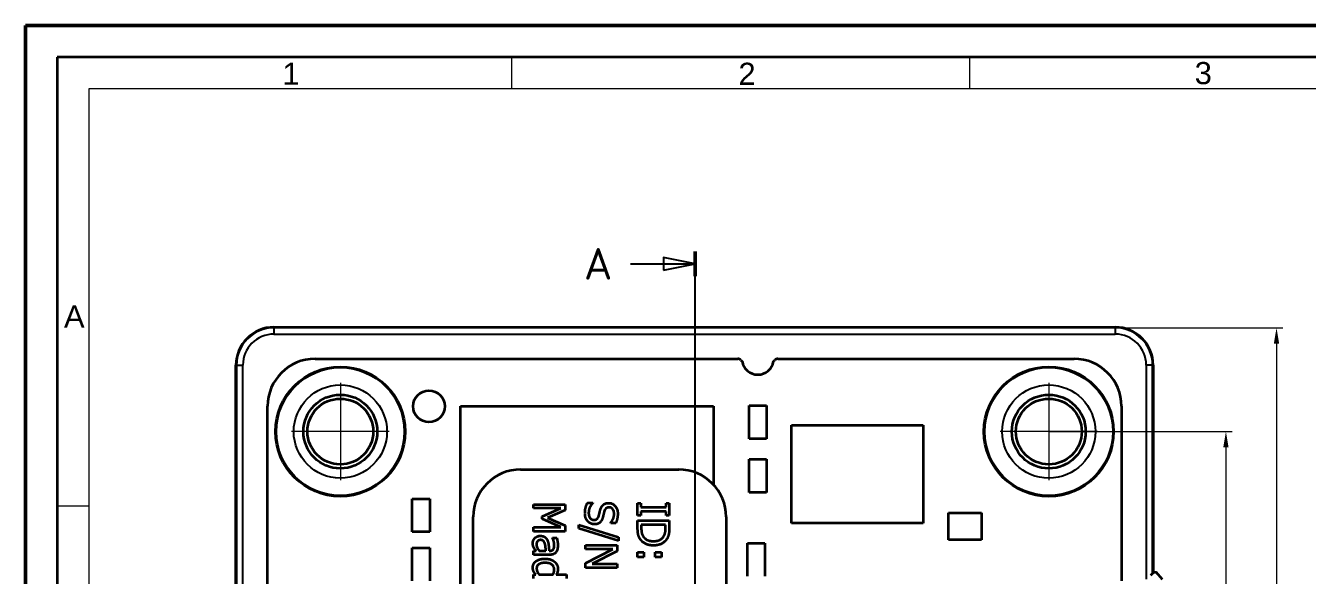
# Model space of a CAD drawing. Header units: millimetres. Extents: x 0 to 119, y 0 to 84.
# Drawn here: x 0 to 40.53, y 66.62 to 84 of the extents above; entities that cross this region are included whole.
import ezdxf

# ---------------------------------------------------------------- set-up
doc = ezdxf.new("R2010")
doc.units = ezdxf.units.MM
doc.header["$LTSCALE"] = 0.2
doc.layers.get('0').update_dxf_attribs({"lineweight": 25})
for name, color, linetype, lineweight in [('001', 7, 'Continuous', 50), ('Bemaßung (ISO)', 7, 'Continuous', 18), ('Mittelpunktmarkierung (ISO)', 7, 'Continuous', 18), ('Schnittlinie (ISO)', 7, 'Continuous', 25), ('Sichtbar (ISO)', 7, 'Continuous', 35), ('Sichtbar schmal (ISO)', 7, 'Continuous', 25)]:
    doc.layers.add(name, color=color, linetype=linetype, lineweight=lineweight)
doc.layers.add('Symbole(DIN)', color=3, linetype='Continuous', lineweight=25, true_color=0x00ff00)
doc.styles.add('Aktuell-DIN', font='arial.ttf')
doc.styles.add('Bezeichnungstext (DIN)', font='isocpeur.ttf')
doc.styles.add('Notiztext (DIN)', font='isocpeur.ttf')
doc.dimstyles.new('Standard (DIN)', dxfattribs={"dimscale": 0.2, "dimtxt": 3.5, "dimasz": 2.5, "dimexe": 1, "dimexo": 0, "dimgap": 0.7, "dimtad": 1, "dimtoh": 1, "dimrnd": 1e-08, "dimtxsty": 'Notiztext (DIN)', "dimcen": 0.09, "dimdle": 10, "dimclrd": 256, "dimclre": 256, "dimclrt": 256, "dimazin": 2, "dimtfac": 0.514286, "dimtdec": 4, "dimtmove": 0, "dimatfit": 3, "dimfxl": 1, "dimtolj": 1, "dimlwd": -1, "dimlwe": -1, "dimarcsym": 0})

# ---------------------------------------------------------------- blocks, each defined once
blk = doc.blocks.new('*D23')
at = {"layer": 'Bemaßung (ISO)', "transparency": 16777216}
for p, q in [((32.351, 71.163), (38.151, 71.163)), ((37.951, 70.663), (37.951, 49.263)), ((32.351, 48.763), (38.151, 48.763))]:
    blk.add_line(p, q, dxfattribs=at)
for points in [[(37.867, 70.663), (38.034, 70.663), (37.951, 71.163)], [(37.867, 49.263), (38.034, 49.263), (37.951, 48.763)]]:
    blk.add_solid(points, dxfattribs=at)
at = {"layer": 'Defpoints', "color": 0, "transparency": 16777216}
for p in [(32.351, 71.163), (32.351, 48.763), (37.951, 48.763)]:
    blk.add_point(p, dxfattribs=at)
at = {"layer": 'Bemaßung (ISO)', "transparency": 16777216, "insert": (36.971, 59.144), "char_height": 0.7, "attachment_point": 1, "rotation": 90, "style": 'Notiztext (DIN)'}
blk.add_mtext('\\A1;22,4', dxfattribs=at)
blk = doc.blocks.new('*D24')
at = {"layer": 'Bemaßung (ISO)', "transparency": 16777216}
for p, q in [((34.451, 74.444), (39.751, 74.444)), ((39.551, 73.944), (39.551, 45.981)), ((33.936, 45.481), (39.751, 45.481))]:
    blk.add_line(p, q, dxfattribs=at)
for points in [[(39.467, 73.944), (39.634, 73.944), (39.551, 74.444)], [(39.467, 45.981), (39.634, 45.981), (39.551, 45.481)]]:
    blk.add_solid(points, dxfattribs=at)
at = {"layer": 'Defpoints', "color": 0, "transparency": 16777216}
for p in [(34.451, 74.444), (33.936, 45.481), (39.551, 45.481)]:
    blk.add_point(p, dxfattribs=at)
at = {"layer": 'Bemaßung (ISO)', "transparency": 16777216, "insert": (38.711, 59.547), "char_height": 0.7, "attachment_point": 1, "rotation": 90, "style": 'Notiztext (DIN)'}
blk.add_mtext('\\A1;29', dxfattribs=at)
blk = doc.blocks.new('2DTransSchnitt0')
at = {"layer": 'Schnittlinie (ISO)', "linetype": 'Continuous'}
for p, q in [((105.83, 382.33), (100.83, 383.33)), ((100.83, 383.33), (100.83, 381.33)), ((105.83, 261.59), (105.83, 384.3)), ((95.64, 382.33), (100.83, 382.33)), ((100.83, 382.33), (105.83, 382.33)), ((100.83, 381.33), (105.83, 382.33)), ((161.75, 261.56), (105.83, 261.59)), ((161.75, 189.75), (161.75, 261.56)), ((161.75, 191.58), (156.75, 192.58)), ((156.75, 192.58), (156.75, 190.58)), ((151.59, 191.58), (156.75, 191.58)), ((156.75, 191.58), (161.75, 191.58)), ((156.75, 190.58), (161.75, 191.58))]:
    blk.add_line(p, q, dxfattribs=at)
at = {"layer": 'Schnittlinie (ISO)', "linetype": 'Continuous', "lineweight": 50}
for p, q in [((105.83, 380.36), (105.83, 384.3)), ((105.83, 261.59), (105.83, 265.53)), ((109.62, 261.59), (105.83, 261.59)), ((161.75, 261.56), (157.96, 261.56)), ((161.75, 257.88), (161.75, 261.56)), ((161.75, 189.75), (161.75, 193.42))]:
    blk.add_line(p, q, dxfattribs=at)
at = {"layer": 'Schnittlinie (ISO)', "linetype": 'Continuous', "flags": 128}
for points in [[(100.83, 381.33), (105.83, 382.33), (100.83, 383.33), (100.83, 381.33)], [(156.75, 190.58), (161.75, 191.58), (156.75, 192.58), (156.75, 190.58)]]:
    blk.add_lwpolyline(points, dxfattribs=at)
at = {"layer": 'Schnittlinie (ISO)'}
for points in [[(100.83, 381.33), (105.83, 382.33), (100.83, 383.33), (100.83, 381.33)], [(156.75, 190.58), (161.75, 191.58), (156.75, 192.58), (156.75, 190.58)]]:
    blk.add_solid(points, dxfattribs=at)
at = {"layer": 'Schnittlinie (ISO)', "char_height": 5, "attachment_point": 7, "line_spacing_factor": 0.25, "style": 'Bezeichnungstext (DIN)'}
for insert in [(88.26, 379.83), (144.19, 189.08)]:
    blk.add_mtext('A', dxfattribs=dict(at, insert=insert))
blk = doc.blocks.new('Ränder Basler-A2')
at = {"layer": '001'}
for p, q in [((0, 0), (0, 420)), ((0, 420), (594, 420))]:
    blk.add_line(p, q, dxfattribs=at)
at = {"layer": '001', "color": 7, "linetype": 'Continuous', "lineweight": 35}
for p, q in [((589, 415), (5, 415)), ((5, 415), (5, 5))]:
    blk.add_line(p, q, dxfattribs=at)
at = {"layer": '001', "color": 7, "linetype": 'Continuous', "lineweight": 18}
for p, q in [((76.87, 410), (76.87, 415)), ((149.25, 410), (149.25, 415)), ((584, 410), (10, 410)), ((10, 410), (10, 10)), ((5, 344.07), (10, 344.07))]:
    blk.add_line(p, q, dxfattribs=at)
at = {"layer": 'Symbole(DIN)', "color": 250, "true_color": 0x3f3f3f, "char_height": 3.5, "attachment_point": 4, "style": 'Aktuell-DIN'}
for s, insert in [('\\fArial|b0|i0;1', (40.6, 412.4)), ('\\fArial|b0|i0;2', (112.69, 412.38)), ('\\fArial|b0|i0;3', (184.82, 412.47)), ('\\fArial|b0|i0;A', (6.06, 374))]:
    blk.add_mtext(s, dxfattribs=dict(at, insert=insert))

msp = doc.modelspace()

# ---------------------------------------------------------------- linework, layer by layer
at = {"layer": 'Mittelpunktmarkierung (ISO)', "linetype": 'Continuous'}
for p, q in [((9.9506, 72.7025), (9.9506, 69.6225)), ((32.3506, 72.7025), (32.3506, 69.6225)), ((11.4906, 71.1625), (8.4106, 71.1625)), ((33.8906, 71.1625), (30.8106, 71.1625))]:
    msp.add_line(p, q, dxfattribs=at)
at = {"layer": 'Sichtbar (ISO)'}
for p, q in [((7.8506, 74.4625), (34.4506, 74.4625)), ((9.1506, 73.4625), (22.5156, 73.4625)), ((23.7857, 73.4625), (33.1506, 73.4625)), ((6.6506, 46.6625), (6.6506, 73.2625)), ((35.6506, 73.2625), (35.6506, 66.6888)), ((7.6506, 47.9625), (7.6506, 71.9625)), ((13.7506, 63.9625), (13.7506, 71.9625)), ((13.7506, 71.9625), (21.7506, 71.9625)), ((21.7506, 71.9625), (21.7506, 69.4823)), ((22.8756, 70.9375), (22.8756, 71.9875)), ((22.8756, 71.9875), (23.4256, 71.9875)), ((23.4256, 71.9875), (23.4256, 70.9375)), ((34.6506, 71.9625), (34.6506, 66.4375)), ((24.2206, 68.2625), (24.2206, 71.3625)), ((24.2206, 71.3625), (28.3806, 71.3625)), ((28.3806, 71.3625), (28.3806, 68.2625)), ((23.4256, 70.9375), (22.8756, 70.9375)), ((22.8756, 70.2875), (23.4256, 70.2875)), ((22.8756, 69.2375), (22.8756, 70.2875)), ((23.4256, 70.2875), (23.4256, 69.2375)), ((15.6506, 69.9625), (20.6506, 69.9625)), ((12.2256, 67.9875), (12.2256, 69.0375)), ((12.2256, 69.0375), (12.7756, 69.0375)), ((12.7756, 69.0375), (12.7756, 67.9875)), ((17.7641, 68.9106), (17.9311, 68.9106)), ((17.9311, 68.9106), (17.9311, 68.9009)), ((19.3506, 68.5128), (19.3506, 68.9001)), ((19.3506, 68.9001), (19.4528, 68.9001)), ((19.4528, 68.9001), (19.4528, 68.7729)), ((20.2485, 68.7729), (20.2485, 68.9001)), ((20.2485, 68.9001), (20.3506, 68.9001)), ((20.3506, 68.9001), (20.3506, 68.5128)), ((23.4256, 69.2375), (22.8756, 69.2375)), ((16.0577, 68.7372), (16.0577, 68.8612)), ((16.0577, 68.8612), (17.0577, 68.8612)), ((16.9191, 68.7372), (16.0577, 68.7372)), ((16.3332, 68.4787), (16.9191, 68.7372)), ((17.0577, 68.6797), (16.501, 68.4301)), ((17.0577, 68.8612), (17.0577, 68.6797)), ((19.4528, 68.5128), (19.3506, 68.5128)), ((19.4528, 68.7729), (20.2485, 68.7729)), ((20.2485, 68.64), (19.4528, 68.64)), ((19.4528, 68.64), (19.4528, 68.5128)), ((20.2485, 68.5128), (20.2485, 68.64)), ((20.3506, 68.5128), (20.2485, 68.5128)), ((29.1756, 68.5875), (30.2256, 68.5875)), ((29.1756, 67.7375), (29.1756, 68.5875)), ((30.2256, 68.5875), (30.2256, 67.7375)), ((14.1506, 51.4625), (14.1506, 68.4625)), ((16.0577, 68.0038), (16.0577, 68.1367)), ((16.0577, 68.1367), (16.9191, 68.1367)), ((16.3332, 68.3977), (16.3332, 68.4787)), ((16.9191, 68.1367), (16.3332, 68.3977)), ((16.501, 68.4301), (17.0577, 68.1886)), ((17.0577, 68.1886), (17.0577, 68.0038)), ((17.487, 68.0995), (17.487, 68.2129)), ((17.487, 68.2129), (18.7487, 67.8231)), ((18.7487, 67.7081), (17.487, 68.0995)), ((18.4983, 68.2696), (18.4983, 68.2794)), ((18.6572, 68.2696), (18.4983, 68.2696)), ((19.3506, 68.1181), (19.3506, 68.3482)), ((19.3506, 68.3482), (20.3506, 68.3482)), ((19.4657, 68.2153), (19.4657, 68.114)), ((20.2356, 68.2153), (19.4657, 68.2153)), ((20.2356, 68.114), (20.2356, 68.2153)), ((20.3506, 68.3482), (20.3506, 68.1205)), ((22.1506, 68.4625), (22.1506, 51.4625)), ((28.3806, 68.2625), (24.2206, 68.2625)), ((12.7756, 67.9875), (12.2256, 67.9875)), ((17.0577, 68.0038), (16.0577, 68.0038)), ((16.6631, 67.8037), (16.7919, 67.8037)), ((16.6631, 67.7964), (16.6631, 67.8037)), ((18.7487, 67.8231), (18.7487, 67.7081)), ((30.2256, 67.7375), (29.1756, 67.7375)), ((12.2256, 67.4875), (12.7756, 67.4875)), ((12.2256, 66.4375), (12.2256, 67.4875)), ((12.7756, 67.4875), (12.7756, 66.4375)), ((16.0577, 67.2664), (16.0577, 67.3928)), ((16.0577, 67.3928), (16.1371, 67.3928)), ((16.2425, 67.3928), (16.4507, 67.3928)), ((16.5512, 67.3928), (16.5755, 67.3928)), ((17.7042, 67.4455), (17.7042, 67.5695)), ((17.7042, 67.5695), (18.7042, 67.5695)), ((17.7042, 67.003), (18.5664, 67.4455)), ((18.5664, 67.4455), (17.7042, 67.4455)), ((18.7042, 67.3807), (17.9124, 66.9779)), ((18.7042, 67.5695), (18.7042, 67.3807)), ((19.3506, 67.1935), (19.3506, 67.3539)), ((19.3506, 67.3539), (19.5419, 67.3539)), ((19.5419, 67.3539), (19.5419, 67.1935)), ((19.9098, 67.1935), (19.9098, 67.3539)), ((19.9098, 67.3539), (20.1011, 67.3539)), ((20.1011, 67.3539), (20.1011, 67.1935)), ((22.8256, 66.5875), (22.8256, 67.6375)), ((22.8256, 67.6375), (23.3756, 67.6375)), ((23.3756, 67.6375), (23.3756, 66.5875)), ((16.5707, 67.2664), (16.0577, 67.2664)), ((17.7042, 66.8539), (17.7042, 67.003)), ((17.9124, 66.9779), (18.7042, 66.9779)), ((18.7042, 66.9779), (18.7042, 66.8539)), ((19.5419, 67.1935), (19.3506, 67.1935)), ((20.1011, 67.1935), (19.9098, 67.1935)), ((16.0577, 66.5119), (16.0577, 66.6384)), ((16.0577, 66.6384), (16.1339, 66.6384)), ((16.24, 66.6384), (16.6736, 66.6384)), ((16.7781, 66.6384), (17.1023, 66.6384)), ((17.1023, 66.6384), (17.1023, 66.5119)), ((18.7042, 66.8539), (17.7042, 66.8539)), ((35.6772, 66.7125), (35.5682, 66.6151)), ((35.6772, 66.7125), (35.7494, 66.7125)), ((35.9506, 66.4875), (35.7494, 66.7125))]:
    msp.add_line(p, q, dxfattribs=at)
for centre, radius in [((9.9506, 71.1625), 2.05), ((32.3506, 71.1625), 2.05), ((9.9506, 71.1625), 1.166), ((9.9506, 71.1625), 1.04), ((12.7506, 71.9625), 0.5), ((32.3506, 71.1625), 1.166), ((32.3506, 71.1625), 1.04)]:
    msp.add_circle(centre, radius, dxfattribs=at)
for centre, radius, start, end in [((7.8506, 73.2625), 1.2, 90, 180), ((34.4506, 73.2625), 1.2, 0, 90), ((9.1506, 71.9625), 1.5, 90, 180), ((22.5156, 73.3125), 0.15, 46.96191, 90.0001), ((23.71, 74.5916), 1.6, 226.96243, 228.81198), ((23.1506, 73.4625), 0.5, 188.62681, 351.37319), ((22.5913, 74.5916), 1.6, 311.18802, 313.03757), ((23.7857, 73.3125), 0.15, 89.9999, 133.03809), ((33.1506, 71.9625), 1.5, 0, 90), ((15.6506, 68.4625), 1.5, 90, 180), ((20.6506, 68.4625), 1.5, 0, 90)]:
    msp.add_arc(centre, radius, start, end, dxfattribs=at)
for points in [[(17.6863, 68.5824), (17.6863, 68.691), (17.7317, 68.8434), (17.7641, 68.9106)], [(17.9311, 68.9009), (17.8695, 68.8353), (17.8014, 68.6692), (17.8014, 68.5922)], [(18.2552, 68.8385), (18.2885, 68.8693), (18.3776, 68.9034), (18.4359, 68.9034)], [(18.4359, 68.9034), (18.5575, 68.9034), (18.722, 68.7137), (18.722, 68.567)], [(17.7771, 68.3215), (17.7333, 68.3693), (17.6863, 68.4909), (17.6863, 68.5824)], [(17.8014, 68.5922), (17.8014, 68.482), (17.893, 68.3693), (17.9684, 68.3693)], [(17.9684, 68.3693), (18.0283, 68.3693), (18.1029, 68.4285), (18.1215, 68.4925)], [(18.1215, 68.4925), (18.1345, 68.5387), (18.1523, 68.6157), (18.1669, 68.6732)], [(18.1669, 68.6732), (18.1807, 68.7251), (18.222, 68.8069), (18.2552, 68.8385)], [(18.2941, 68.6343), (18.2828, 68.5922), (18.2536, 68.4698), (18.2415, 68.4293)], [(18.4497, 68.7648), (18.3865, 68.7648), (18.3111, 68.6975), (18.2941, 68.6343)], [(18.6069, 68.5581), (18.6069, 68.6505), (18.5202, 68.7648), (18.4497, 68.7648)], [(18.4983, 68.2794), (18.5421, 68.3272), (18.6069, 68.4763), (18.6069, 68.5581)], [(18.722, 68.567), (18.722, 68.4828), (18.6888, 68.3337), (18.6572, 68.2696)], [(17.9894, 68.2307), (17.9303, 68.2307), (17.8168, 68.2786), (17.7771, 68.3215)], [(18.2415, 68.4293), (18.2098, 68.3264), (18.0826, 68.2307), (17.9894, 68.2307)], [(19.4309, 67.764), (19.3831, 67.8401), (19.3506, 67.9965), (19.3506, 68.1181)], [(19.4657, 68.114), (19.4657, 68.0257), (19.4941, 67.892), (19.5322, 67.8377)], [(20.1756, 67.8499), (20.2072, 67.9034), (20.2356, 68.0241), (20.2356, 68.114)], [(20.3506, 68.1205), (20.3506, 67.9795), (20.3085, 67.8191), (20.2712, 67.7623)], [(16.0366, 67.6367), (16.0366, 67.6829), (16.0715, 67.7664), (16.1031, 67.798)], [(16.1031, 67.798), (16.1339, 67.828), (16.2246, 67.8645), (16.2749, 67.8645)], [(16.2838, 67.734), (16.219, 67.734), (16.1533, 67.6611), (16.1533, 67.5914)], [(16.2749, 67.8645), (16.3527, 67.8645), (16.4629, 67.7988), (16.4945, 67.7275)], [(16.4199, 67.6181), (16.4045, 67.6683), (16.3405, 67.734), (16.2838, 67.734)], [(16.4945, 67.7275), (16.5237, 67.6643), (16.5455, 67.4925), (16.5512, 67.3928)], [(16.7141, 67.5752), (16.7141, 67.6189), (16.6882, 67.7372), (16.6631, 67.7964)], [(16.7919, 67.8037), (16.8016, 67.7688), (16.8259, 67.6384), (16.8259, 67.5743)], [(19.8498, 67.5598), (19.7129, 67.5598), (19.4925, 67.6708), (19.4309, 67.764)], [(19.5322, 67.8377), (19.5792, 67.768), (19.7348, 67.6983), (19.8515, 67.6983)], [(20.2712, 67.7623), (20.2072, 67.6659), (19.9957, 67.5598), (19.8498, 67.5598)], [(19.8515, 67.6983), (19.9665, 67.6983), (20.1294, 67.7745), (20.1756, 67.8499)], [(16.0731, 67.4844), (16.0553, 67.5176), (16.0366, 67.58), (16.0366, 67.6367)], [(16.1371, 67.3928), (16.1258, 67.4082), (16.0853, 67.4601), (16.0731, 67.4844)], [(16.1533, 67.5914), (16.1533, 67.5322), (16.2044, 67.435), (16.2425, 67.3928)], [(16.4507, 67.3928), (16.4467, 67.4382), (16.4329, 67.5752), (16.4199, 67.6181)], [(16.77, 67.3482), (16.7392, 67.3069), (16.6412, 67.2664), (16.5707, 67.2664)], [(16.5755, 67.3928), (16.6193, 67.3928), (16.6736, 67.4196), (16.689, 67.4439)], [(16.689, 67.4439), (16.7044, 67.4682), (16.7141, 67.5379), (16.7141, 67.5752)], [(16.8259, 67.5743), (16.8259, 67.4965), (16.8016, 67.3904), (16.77, 67.3482)], [(16.0366, 66.862), (16.0366, 66.9236), (16.0877, 67.0273), (16.1371, 67.0638)], [(16.1371, 67.0638), (16.1866, 67.1003), (16.3324, 67.1408), (16.4272, 67.1408)], [(16.4297, 67.0103), (16.2968, 67.0103), (16.1566, 66.926), (16.1566, 66.8328)], [(16.4272, 67.1408), (16.5261, 67.1408), (16.6703, 67.0897), (16.7246, 67.0452)], [(16.7133, 66.8029), (16.7133, 66.9001), (16.5674, 67.0103), (16.4297, 67.0103)], [(16.7246, 67.0452), (16.7733, 67.0038), (16.8292, 66.888), (16.8292, 66.8239)], [(16.0634, 66.7397), (16.0504, 66.7664), (16.0366, 66.8239), (16.0366, 66.862)], [(16.1339, 66.6384), (16.1096, 66.6675), (16.0772, 66.7105), (16.0634, 66.7397)], [(16.1566, 66.8328), (16.1566, 66.7834), (16.2019, 66.6829), (16.24, 66.6384)], [(16.6736, 66.6384), (16.6963, 66.6854), (16.7133, 66.7599), (16.7133, 66.8029)], [(16.8292, 66.8239), (16.8292, 66.768), (16.8041, 66.6846), (16.7781, 66.6384)]]:
    msp.add_open_spline(points, degree=2, dxfattribs=at)
at = {"layer": 'Sichtbar schmal (ISO)'}
for p, q in [((7.8506, 74.4625), (7.8506, 74.444)), ((7.8506, 74.444), (7.8506, 74.2441)), ((34.4506, 74.444), (7.8506, 74.444)), ((7.8506, 74.2441), (34.4506, 74.2441)), ((34.4506, 74.4625), (34.4506, 74.444)), ((34.4506, 74.444), (34.4506, 74.2441)), ((6.6506, 73.2625), (6.6691, 73.2625)), ((6.6691, 73.2625), (6.869, 73.2625)), ((6.6691, 73.2625), (6.6691, 46.6625)), ((6.869, 46.6625), (6.869, 73.2625)), ((35.4323, 73.2625), (35.4323, 66.4934)), ((35.6322, 73.2625), (35.4323, 73.2625)), ((35.6322, 66.6722), (35.6322, 73.2625)), ((35.6506, 73.2625), (35.6322, 73.2625))]:
    msp.add_line(p, q, dxfattribs=at)
for centre, radius in [((9.9506, 71.1625), 2.0215), ((32.3506, 71.1625), 2.0215), ((9.9506, 71.1625), 1.4741), ((32.3506, 71.1625), 1.4741)]:
    msp.add_circle(centre, radius, dxfattribs=at)
for centre, radius, start, end in [((7.8506, 73.2625), 1.1815, 90, 180), ((7.8506, 73.2625), 0.9816, 90, 180), ((34.4506, 73.2625), 1.1815, 0, 90), ((34.4506, 73.2625), 0.9816, 0, 90)]:
    msp.add_arc(centre, radius, start, end, dxfattribs=at)

# ---------------------------------------------------------------- block references
at = {"xscale": 0.2, "yscale": 0.2, "zscale": 0.2}
msp.add_blockref('Ränder Basler-A2', (0, 0), dxfattribs=at)
at = {"layer": 'Schnittlinie (ISO)', "xscale": 0.2, "yscale": 0.2, "zscale": 0.2}
msp.add_blockref('2DTransSchnitt0', (0, 0), dxfattribs=at)

# ---------------------------------------------------------------- dimensions: what is measured, and where the dimension line sits
at = {"layer": 'Bemaßung (ISO)'}
for base, p1, p2, override, picture, middle in [((39.5506, 45.481), (34.4506, 74.444), (33.936, 45.481), {"dimgap": 0.7, "dimtoh": 0, "dimdec": 1, "dimtol": 0, "dimlim": 0, "dimtp": 0, "dimtm": 0, "dimtdec": 4, "dimtofl": 0, "dimatfit": 1}, '*D24', (39.5506, 59.9665)), ((37.9506, 48.7625), (32.3506, 71.1625), (32.3506, 48.7625), {"dimgap": 0.7, "dimtoh": 0, "dimdec": 2, "dimtol": 0, "dimlim": 0, "dimtp": 0, "dimtm": 0, "dimtdec": 4, "dimtofl": 0, "dimatfit": 1}, '*D23', (37.9506, 59.9665))]:
    dim = msp.add_linear_dim(base=base, p1=p1, p2=p2, angle=90, dimstyle='Standard (DIN)', override=override, dxfattribs=at)
    dim.commit()
    dim.dimension.update_dxf_attribs({"geometry": picture, "text_midpoint": middle, "dimtype": 160})

doc.saveas('drawing.dxf')
